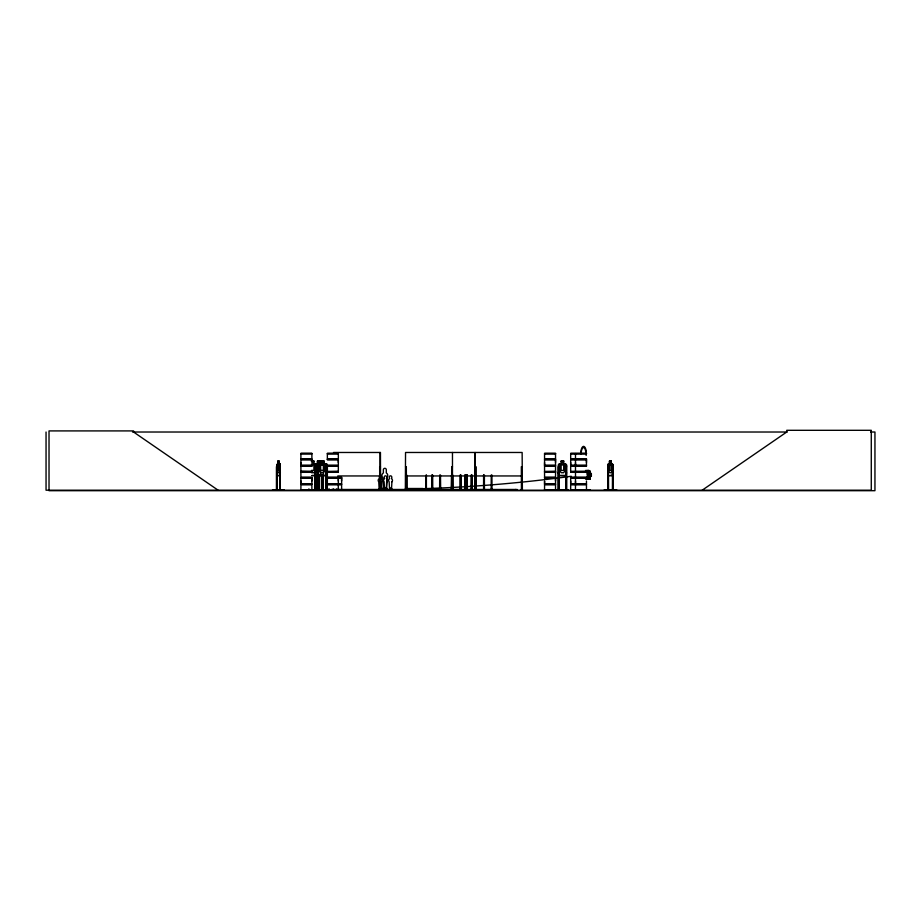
<?xml version="1.0" encoding="UTF-8"?>
<svg xmlns="http://www.w3.org/2000/svg" width="921" height="921" viewBox="0 0 921 921"><rect width="100%" height="100%" fill="white"/><g stroke="black" fill="none" stroke-linecap="round" stroke-linejoin="round"><path stroke-width="1.38" d="M300.902 483.686L300.902 478.287L311.885 478.287L311.874 483.686L300.902 483.686L300.914 480.992M311.885 465.22L300.902 465.22L300.914 462.526M311.874 480.992L311.874 478.287M338.329 480.992L338.329 478.287L338.329 483.686M338.329 462.526L338.329 459.832L327.358 459.832M341.61 480.992L341.61 478.287L327.358 478.287M544.564 483.686L544.564 480.992L544.553 483.686L555.536 483.686L555.536 478.287L544.553 478.287M544.553 465.22L544.553 459.832L555.536 459.832L555.524 465.22L544.553 465.22L544.564 462.526M555.524 480.992L555.524 478.287M555.524 462.526L555.524 459.832M586.47 480.992L586.458 483.686L570.675 483.686L570.686 480.992M570.675 465.22L570.675 459.832L586.47 459.832L586.458 465.22L570.675 465.22L570.686 462.526M575.498 462.526L575.498 465.22L575.487 459.832M575.498 480.992L575.498 483.686L575.487 478.287M586.458 462.526L586.458 459.832M387.073 489.995L375.791 489.719L384.598 490.087M402.327 489.765L411.123 489.73M471.31 490.191L471.241 475.017M480.106 489.765L456.666 490.145M386.371 487.462L386.901 477.562A2.936 2.936 0 0 0 386.302 472.945L386.302 469.779A1.462 1.462 0 0 0 384.828 468.317A1.462 1.462 0 0 0 383.366 469.779L383.366 472.945A2.936 2.936 0 0 0 382.756 477.562L383.366 488.878M421.864 489.753L436.462 490.202L421.864 489.753L439.605 489.592M555.547 471.794L544.449 471.633L555.547 471.506L555.536 466.314L544.553 466.314L544.553 471.506L555.524 471.368M279.949 475.593L280.364 472.726M272.524 489.765L284.244 489.765M280.341 490.191L279.915 464.046M315.638 463.954L318.275 468.317C315.247 470.55 317.089 473.924 318.344 469.837M451.232 490.191L451.509 475.213M612.35 475.593L613.029 464.967L612.407 463.954L611.21 463.954M590.165 476.284L589.797 477.723L587.794 477.723L586.93 473.59L587.794 472.139L589.797 472.139L590.165 473.59L591.363 473.486L591.363 476.376L590.2 476.376L591.328 476.284L591.27 473.486M604.291 489.765L616.69 489.765M565.609 475.593L566.588 472.726M325.389 475.593L326.379 472.726M276.691 490.202L276.737 464.978L278.038 463.954M306.578 490.133L338.571 489.719M316.225 489.35L316.237 490.202L316.34 475.017M320.543 489.765L312.944 490.145L320.6 490.202M325.355 463.954L326.379 464.967L326.483 490.202L326.702 489.35M578.48 490.133L590.096 489.765L570.686 489.822M556.848 489.765L568.004 489.765L565.425 490.145M484.584 490.133L482.385 489.73L493.172 490.202L491.008 490.087L491.077 489.35M484.227 490.145L484.365 475.017L484.446 490.202M333.321 489.35L333.333 490.202L333.414 489.35M405.355 489.765L405.539 452.476L474.983 452.476L475.109 490.145M405.931 489.73L406.288 490.202M431.696 490.133L431.776 489.35M474.672 490.145L474.637 489.35M474.637 490.191L474.983 466.74M589.797 479.173L590.292 471.621M587.022 479.173L585.894 478.31L587.011 479.265L589.901 479.265L590.2 478.344M586.136 455.446L586.401 453.742A7.391 2.821 -90 0 0 583.58 446.34A7.391 2.821 -90 0 0 580.76 453.742M607.71 490.202L607.722 464.978L608.355 463.954L609.541 463.954M612.43 475.593L608.263 475.593L608.378 464.046M544.553 489.972L544.564 484.768L555.536 484.768L555.536 489.972L544.53 490.179M317.676 490.202L317.71 464.978L318.631 463.954L320.692 463.954M317.803 465.024L318.678 464.046M315.811 463.954L314.844 464.967L314.982 490.202L315.109 466.74M314.982 465.013L315.845 464.046M326.99 475.593L326.092 472.726L326.092 464.967L327.013 463.954M378.669 489.949C379.533 491.273 378.658 488.245 378.899 489.742M382.399 490.191L382.629 488.291L382.975 489.512M383.148 490.168L384.437 490.202M383.861 490.202L384.045 488.924L384.276 489.742M386.521 490.156L387.027 488.291L386.682 489.512M386.175 489.972L387.165 490.202M392.219 490.179C386.475 489.926 390.769 490.375 389.284 489.742M391.264 490.191L392.001 488.924L391.77 489.742M585.894 471.667L586.93 470.7L585.975 471.667M300.879 471.517L311.897 471.794M300.902 489.972L300.902 484.768L311.885 484.768L311.885 489.972L300.879 490.191M379.648 475.731L379.153 478.701A1.957 1.957 0 0 0 378.75 481.775L379.153 489.316L381.11 489.316L381.524 481.775A1.957 1.957 0 0 0 381.11 478.701L381.075 476.33L379.878 475.639M561.131 464.046L559.761 465.013L559.761 470.401L561.131 472.715L563.71 472.715L565.08 470.401L565.08 465.013L563.71 464.046L563.802 461.064L561.039 461.064L561.165 464.046M702.193 490.202L786.741 432.018L786.741 430.303L871.278 430.303L871.278 490.202L46.05 490.202L46.05 432.018M320.692 464.046L319.253 465.013L319.253 470.401L320.692 472.715L323.386 472.715L324.837 470.401L324.837 465.013L323.386 464.046M381.766 490.191L381.605 488.924L381.375 489.742M383.205 490.202L382.629 489.822M385.887 490.202L386.705 490.191M391.609 490.202L392.024 490.064M317.503 490.145L317.653 489.35L319.645 489.35L319.645 490.202M474.948 490.145L475.19 452.476L522.138 452.476L522.38 490.145L521.251 489.35L521.251 490.202M327.335 489.984L327.392 466.74M316.628 465.001L317.526 465.105M132.486 432.018L787.179 432.018M870.633 432.018L874.95 432.018L874.95 490.697L49.02 490.697L49.02 430.913L133.568 430.913L133.568 432.018L218.104 490.202M333.506 452.476L380.454 452.476L380.534 489.719M300.891 453.328L311.897 453.328M327.358 453.328L338.352 453.328M544.541 453.328L555.547 453.328M570.675 453.328L586.481 453.328M586.481 453.535L570.675 453.546L570.686 458.75L586.47 458.75M300.914 453.869L311.874 453.869M327.369 453.869L338.329 453.869M544.564 453.869L555.524 453.869M570.686 453.869L586.458 453.869M300.833 459.119L311.966 459.119M327.289 459.119L338.421 459.119M544.472 459.119L555.616 459.119M570.606 459.119L586.55 459.119M300.833 459.452L311.966 459.452M327.289 459.452L338.421 459.452M544.472 459.452L555.616 459.452M570.606 459.452L586.55 459.452M311.885 459.832L300.902 459.832L300.902 465.22M311.356 461.064L314.003 461.064L313.877 464.046L315.212 465.013L315.212 470.401L313.911 472.715L311.482 472.715M313.957 463.954L317.492 463.954L317.457 461.064L320.094 461.064L320.013 464.046M277.992 461.156L279.201 461.156M311.436 461.156L313.911 461.156M317.538 461.156L320.013 461.156M320.692 461.156L324.054 461.156M561.131 461.156L563.733 461.156M609.518 461.156L611.222 461.156M323.616 461.64L321.176 461.64L321.176 462.607L322.914 462.607L322.914 461.64M279.155 463.954L280.019 463.954M323.386 463.954L325.827 463.954L326.748 464.967M561.073 463.954L559.162 463.954L558.287 464.978L558.356 490.202M563.802 463.954L565.609 463.954L566.588 464.967L566.668 490.202M277.14 464.046L280.007 464.046M311.482 464.046L325.792 464.046M559.208 464.046L565.575 464.046L566.496 465.013L566.392 490.202M608.309 464.046L612.384 464.046M276.737 464.978L277.233 475.501L280.007 475.501M280.364 464.967L279.938 463.954M326.092 464.967L326.276 490.202M612.338 463.954L613.029 464.967M311.482 465.013L313.911 465.013L313.911 470.401L311.482 470.401M320.692 465.013L323.386 465.013M327.358 465.22L338.341 465.22L338.341 459.832M300.833 465.6L311.966 465.6M327.289 465.6L338.421 465.6M544.472 465.6L555.616 465.6M570.606 465.6L586.55 465.6M300.833 465.934L311.966 465.934M327.289 465.934L338.421 465.934M544.472 465.934L555.616 465.934M570.606 465.934L586.55 465.934M311.885 466.314L300.902 466.314L300.902 471.506L311.897 471.517M327.358 466.314L338.341 466.314L338.341 471.506L327.312 471.725L338.352 471.736M586.47 466.314L570.675 466.314L570.675 471.506L586.458 471.368M280.318 466.74L279.949 490.202M314.982 466.74L315.822 466.74L315.903 490.202M317.745 466.74L318.539 466.74L318.631 490.202M380.454 466.74L379.659 466.74L379.717 490.202M405.539 466.74L406.334 466.74L406.426 490.202M452.476 466.74L451.681 466.74L451.67 490.202M475.19 466.74L475.984 466.74L476.076 490.202M522.138 466.74L521.344 466.74L521.424 490.202M559.024 466.74L559.07 490.191L559.116 466.74L558.264 466.74L558.264 490.202M566.588 466.74L565.736 466.74L565.77 490.191M607.768 466.74L608.493 466.74M320.692 470.401L323.386 470.401M585.537 470.47L588.565 470.47L588.565 471.264L585.537 471.264M586.919 470.608L589.912 470.608L590.246 471.667M300.914 471.368L311.874 471.368M327.369 471.368L338.329 471.368M570.675 471.517L586.481 471.517M570.675 471.736L586.481 471.794M311.897 472.013L300.891 471.978L300.914 477.205L311.885 477.205M327.358 471.978L338.352 471.989M570.675 471.989L586.481 471.978M300.914 472.323L311.874 472.323M327.369 472.323L338.329 472.323M544.564 472.323L555.524 472.323M570.686 472.323L586.458 472.323M276.83 472.726L277.198 475.593L280.03 475.593M312.012 475.501L325.792 475.501M559.208 475.501L565.575 475.501M608.309 475.501L612.384 475.501M312 475.593L325.85 475.593M565.632 475.593L559.139 475.593L558.287 472.726L559.162 475.593M337.777 475.95L380.454 475.95M405.539 475.95L474.983 475.95M475.19 475.95L522.138 475.95M327.358 477.205L341.622 477.205M570.675 477.205L586.47 477.205M300.833 477.585L311.966 477.585M327.289 477.585L341.703 477.585M544.472 477.585L555.616 477.585M570.606 477.585L586.55 477.585M300.833 477.918L311.966 477.918M327.289 477.918L341.703 477.918M544.472 477.918L555.616 477.918M570.606 477.918L586.55 477.918M585.537 479.081L589.889 479.173M327.358 483.686L341.622 483.686L341.622 478.287M300.833 484.055L311.966 484.055M327.289 484.055L341.703 484.055M544.472 484.055L555.616 484.055M570.606 484.055L586.55 484.055M300.833 484.388L311.966 484.388M327.289 484.388L341.703 484.388M544.472 484.388L555.616 484.388M570.606 484.388L586.55 484.388M327.358 484.768L341.622 484.768L341.622 489.972L321.049 490.087L341.61 489.822M379.682 488.026L380.58 488.026M386.981 488.924L386.751 489.742M407.819 488.867L422.739 488.867M276.369 489.35L277.129 489.35M280.398 489.35L279.639 489.35L279.673 490.202M314.89 489.35L316.559 489.35L316.559 490.202M321.947 489.35L322.96 489.35M327.404 489.35L325.481 489.35L325.481 490.202M337.167 489.477L517.188 489.477L517.188 490.202M558.184 489.35L559.208 489.35M565.644 489.35L566.668 489.35M607.71 489.35L608.551 489.35M612.43 489.35L613.271 489.35M384.886 489.581L386.141 489.581M389.894 489.581L391.149 489.581M453.155 489.73L452.982 475.213M300.914 489.822L311.874 489.822M375.791 489.765L387.027 489.822M389.053 489.742L392.001 489.742M482.374 489.765L484.653 490.202M491.008 489.765L493.23 489.765M544.564 489.822L555.524 489.822M568.004 489.765L565.31 490.202M452.625 490.133L452.568 489.35M590.119 490.133L570.675 489.984L570.686 484.768L586.47 484.768L586.47 489.972M575.441 490.179L575.487 484.768M453.593 490.191L453.374 489.477M440.664 490.133L440.491 475.017M381.018 490.145L380.926 489.477M326.874 490.145L327.07 466.74L325.562 466.74L325.689 490.202M336.453 490.145L336.418 489.35M332.642 490.145L332.734 489.35M475.455 490.133L475.558 466.74M329.142 490.133L329.004 489.35M325.781 463.954L326.702 464.967M317.538 472.715L316.237 470.401L316.237 465.013L317.538 464.046L317.492 461.064M326.483 490.087L326.575 489.35M326.184 472.715L327.093 475.501M318.678 475.501L317.803 472.715L318.608 475.593M315.845 475.501L314.936 472.715L315.788 475.593M329.373 490.156L329.361 489.35L329.545 490.202M475.259 490.156L475.282 489.35M607.779 472.715L608.344 475.593M613.271 490.202L613.213 466.74L612.488 466.74L612.43 490.202M613.018 489.35L613.018 490.202M612.949 464.967L612.972 490.202M612.73 466.74L612.672 490.202M611.279 463.954L611.279 461.064L609.46 461.064L609.46 463.954M611.21 461.064L612.016 470.401L611.153 472.715L609.518 472.715L608.654 470.401L608.654 465.013L609.518 464.046L609.541 461.064M608.493 475.017L608.551 490.202M608.251 466.74L608.309 490.202M608.01 466.74L608.125 490.202M607.952 489.35L607.952 490.202M588.565 479.081L588.565 478.287L570.675 478.287L570.675 483.686M588.277 470.47L588.277 471.264M588.277 478.287L588.277 479.081M575.487 453.546L575.498 458.75M575.487 466.314L575.487 471.506M575.487 472.013L575.498 477.205M565.828 466.74L565.92 490.202M515.472 489.477L515.472 490.202M492.102 489.35L492.102 490.202M491.929 475.017L492.021 490.202M491.826 489.35L491.837 490.202M491.354 489.35L491.342 490.202M491.238 475.017L491.158 490.202M483.675 475.017L483.767 490.202M483.594 475.017L483.583 490.202M475.858 475.213L475.869 490.202M471.966 475.017L471.966 490.202M471.782 489.35L471.782 490.202M471.725 475.017L471.587 490.202M471.494 475.017L471.437 490.202M467.246 475.017L467.304 490.202M467.005 475.017L467.062 490.202M466.774 475.017L466.866 490.202M466.717 489.35L466.717 490.202M466.521 475.017L466.544 490.202M465.623 475.017L465.623 490.202M465.439 489.35L465.612 490.202M465.381 475.017L465.289 490.202M465.151 475.017L465.093 490.202M464.898 475.017L464.852 490.202M460.903 475.017L460.961 490.202M460.661 475.017L460.719 490.202M460.535 489.35L460.558 490.202M460.431 475.017L460.431 490.202M460.189 475.017L460.166 490.202M452.89 489.35L452.89 490.202M452.476 452.476L452.464 490.202M452.188 475.213L452.28 490.202M452.096 489.35L452.096 490.202M451.912 466.74L451.958 490.202M440.399 489.35L440.399 490.202M439.789 489.35L439.789 490.202M439.697 475.017L439.605 490.202M432.663 475.017L432.755 490.202M432.571 489.35L432.571 490.202M432.352 475.213L432.225 490.202M432.053 475.213L432.064 490.202L431.868 475.017M426.388 475.213L426.4 490.202M426.273 475.213L426.101 490.202M425.986 475.213L425.905 490.202M422.739 490.202L422.739 488.498L407.819 488.498L407.819 490.202M406.932 489.35L406.967 490.202M406.875 475.213L406.875 490.202M406.575 475.213L406.564 490.202M405.62 489.35L405.62 490.202M404.584 489.477L404.584 490.202M390.976 489.742L390.976 488.026L390.078 488.026L390.078 489.742M385.968 489.742L385.968 488.026L385.07 488.026L385.07 489.742M384.161 486.944L384.161 489.512M380.35 466.74L380.338 490.202M380.039 452.476L380.039 490.202L379.959 489.35M379.567 489.35L379.567 490.202M339.435 489.477L339.435 490.202M338.329 484.768L338.226 490.202M337.719 489.477L337.719 490.202M336.729 489.35L336.729 490.202M336.602 489.35L336.591 490.202M336.061 489.35L336.05 490.202M335.843 489.35L335.854 490.202M334.392 489.592L334.392 490.202M334.3 490.202L334.208 489.35L334.081 490.202M333.897 489.35L333.874 490.202M333.598 489.35L333.598 490.202M333.195 489.592L333.195 490.202M332.596 490.202L332.251 489.35M331.986 489.35L331.951 490.202M329.591 489.35L329.683 490.202M328.106 489.35L328.106 490.202L327.853 489.35M327.726 489.35L327.726 490.202L327.577 489.35M327.151 489.35L327.151 490.202M326.022 489.35L325.999 490.202M325.907 489.35L325.815 490.202M324.054 464.046L324.146 461.064L320.6 461.064L320.692 475.593M323.49 461.064L323.49 463.954M323.386 461.156L323.386 475.593M322.88 475.017L322.96 490.202M322.753 475.017L322.834 490.202M322.626 489.35L322.649 490.202M322.292 489.35L322.292 490.202M322.166 475.017L322.097 490.202M322.028 475.017L321.947 490.202M319.967 461.156L319.967 464.046M319.564 475.017L319.518 490.202M319.322 489.35L319.311 490.202M318.85 475.017L318.965 490.202L318.712 475.017M317.538 465.013L317.538 470.401M315.696 466.74L315.673 490.202M315.546 489.35L315.546 490.202M315.235 489.35L315.212 490.202M309.502 489.592L309.502 490.202M309.283 489.35L309.375 490.202M309.168 489.35L309.18 490.202M308.708 489.35L308.823 490.202M308.57 489.35L308.616 490.202M280.111 489.35L280.065 490.202M279.708 472.254L279.708 490.202M278.038 461.064L277.474 470.401L278.073 472.715L279.201 472.715L279.8 470.401L279.247 461.064L277.946 461.064L277.946 463.954M277.094 490.202L277.048 466.74L276.438 466.74L276.438 490.202L276.404 489.35M276.807 489.35L276.807 490.202M571.262 476.272A1636.755 1534.006 90 0 1 422.739 488.683M581.174 453.742A6.171 2.349 -90 0 1 583.534 447.56A6.171 2.349 -90 0 1 585.883 453.742M587.391 476.721L587.448 477.458L588.692 475.535L589.924 477.343L588.945 474.971L589.924 472.519L588.692 474.35L587.448 472.404L588.461 474.925L587.391 476.721M386.901 481.775L386.498 489.316L384.541 489.316L384.126 481.775A1.957 1.957 0 0 1 384.541 478.701C382.756 474.845 388.271 474.845 386.498 478.701A1.957 1.957 0 0 1 386.901 481.775M391.909 481.775L391.506 489.316L389.548 489.316L389.146 481.775A1.957 1.957 0 0 1 389.548 478.701C387.764 474.845 393.29 474.845 391.506 478.701A1.957 1.957 0 0 1 391.909 481.775M311.897 453.523L300.891 453.523L300.914 458.75L311.885 458.75L311.885 453.546M338.352 453.523L327.358 453.546L327.369 458.75L338.341 458.75L338.341 453.546M555.547 453.546L544.541 453.546L544.564 458.75L555.536 458.75L555.536 453.546M279.005 461.64L278.28 461.64L278.28 462.607L279.005 462.607L279.005 461.64M313.474 461.64L311.92 461.64L311.92 462.607L313.474 462.607L313.474 461.64M319.541 461.64L317.975 461.64L317.975 462.607L319.541 462.607L319.541 461.64M563.249 461.64L561.591 461.64L561.591 462.607L563.249 462.607L563.249 461.64M610.853 461.64L609.817 461.64L609.817 462.607L610.853 462.607L610.853 461.64M279.201 465.013L278.073 465.013L278.073 470.401L279.201 470.401L279.201 465.013M563.71 465.013L561.131 465.013L561.131 470.401L563.71 470.401L563.71 465.013M611.153 465.013L609.518 465.013L609.518 470.401L611.153 470.401L611.153 465.013M555.547 472.013L544.541 471.978L544.564 477.205L555.536 477.205L555.536 472.013M589.797 473.59L587.794 473.59L587.794 476.284L589.797 476.284L589.797 473.59M591.063 474.073L590.695 475.8L591.063 474.073M328.878 490.202L328.809 489.35L328.785 490.202"/></g></svg>
